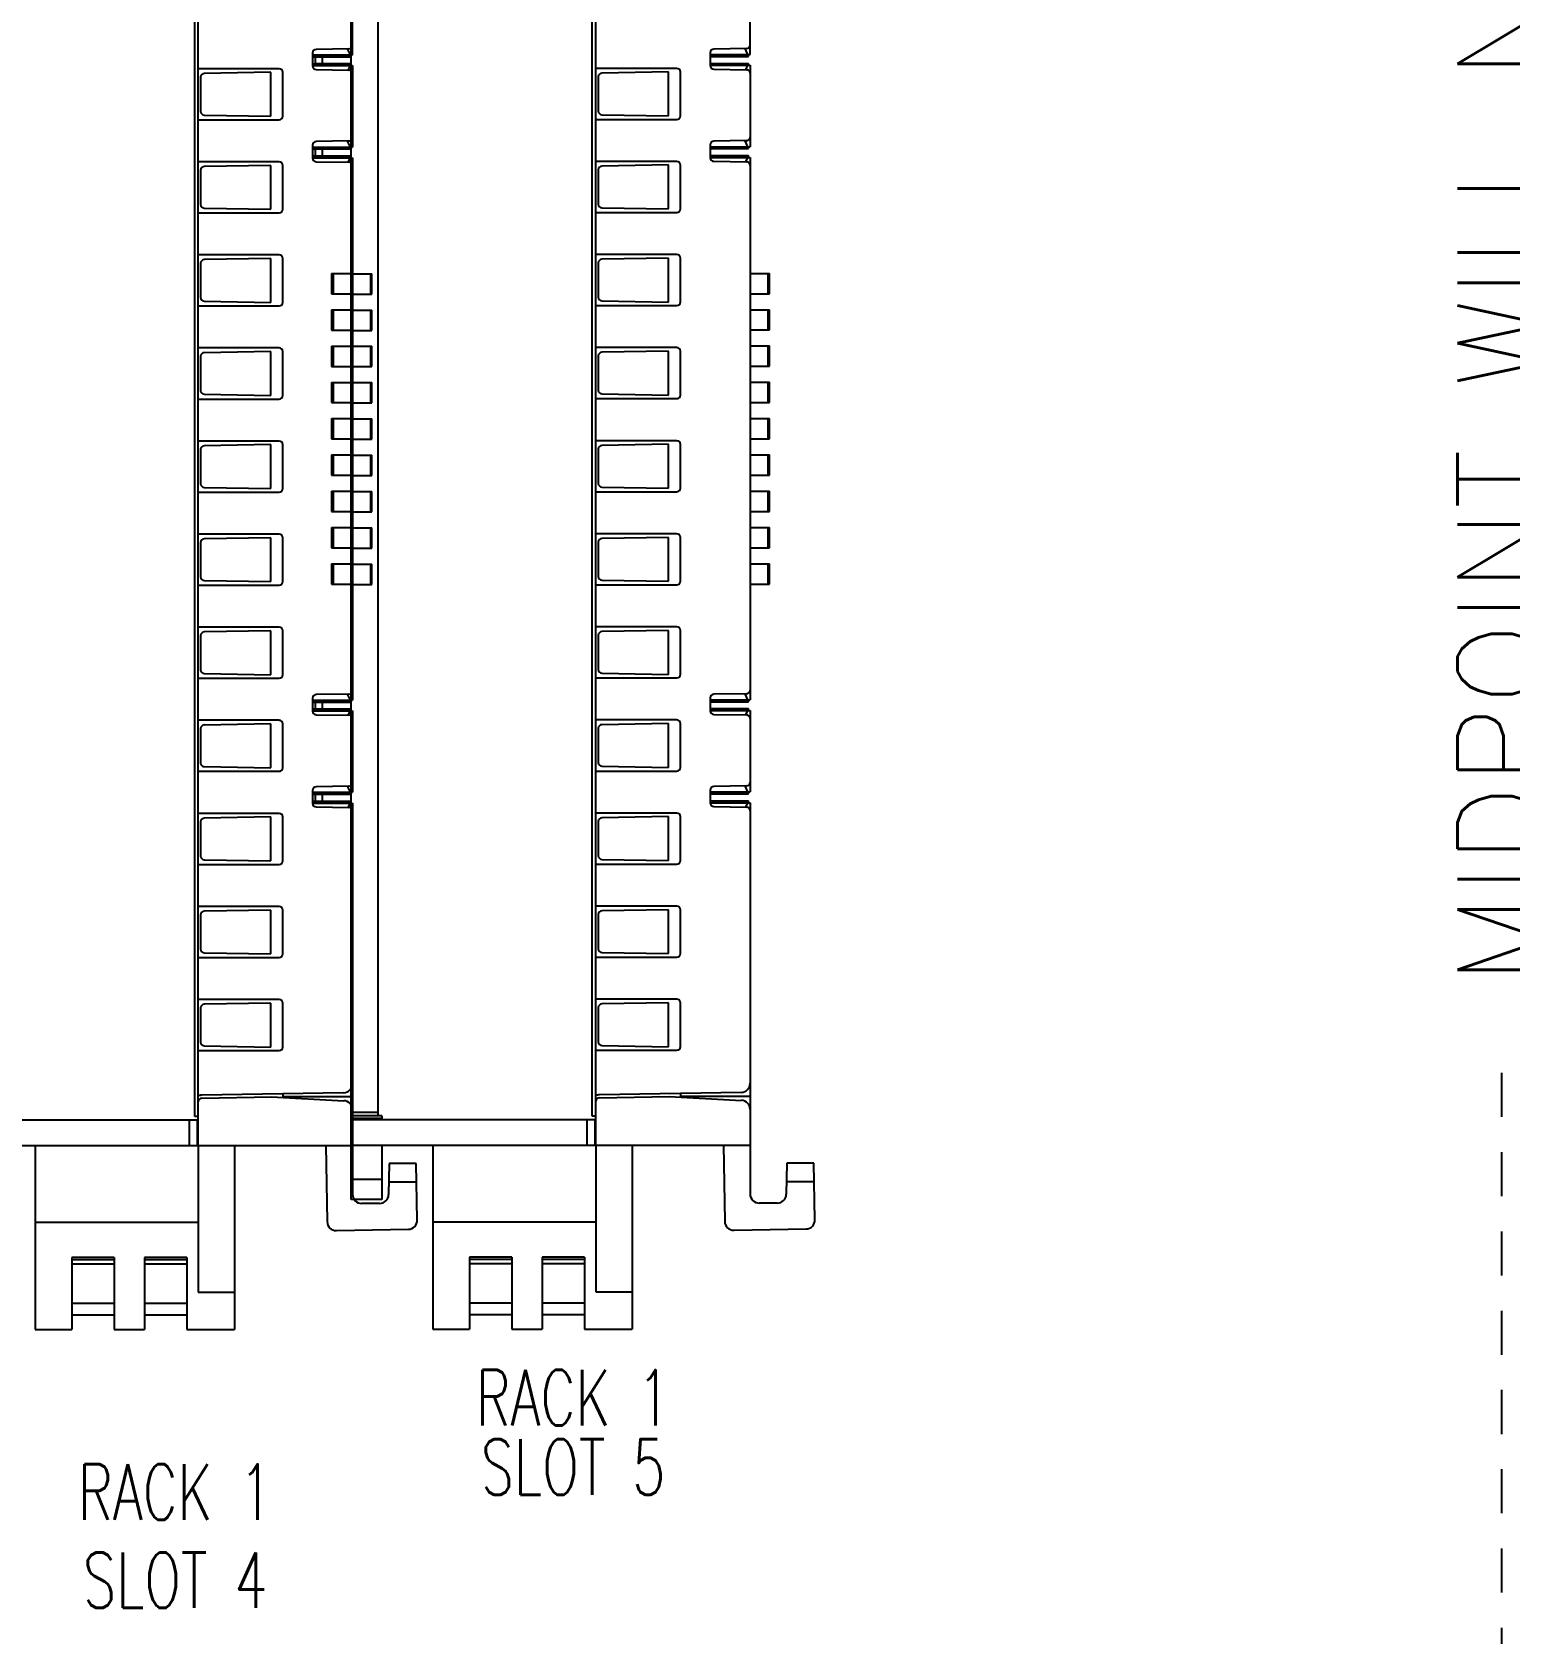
# Model space of a CAD drawing. Header units: inches. Extents: x 0 to 34.3, y 0 to 22.
# Drawn here: x 12.969 to 17.165, y 7.363 to 11.911 of the extents above; entities that cross this region are included whole.
import ezdxf
from ezdxf.enums import TextEntityAlignment as Align

# ---------------------------------------------------------------- set-up
doc = ezdxf.new("R2010")
doc.units = ezdxf.units.IN
doc.header["$MEASUREMENT"] = 0
doc.linetypes.add('HIDDEN2', pattern=[0.1875, 0.125, -0.0625])
doc.layers.add('MidPoint', color=210, linetype='HIDDEN2', plot=False)
doc.layers.add('PDESC', color=142, linetype='Continuous')
doc.layers.add('PSYMS', color=7, linetype='Continuous')
doc.styles.add('Fields', font='simplex.shx', dxfattribs={"height": 0.185})
doc.styles.add('WD', font='romans.shx', dxfattribs={"height": 0.185})

# ---------------------------------------------------------------- blocks, each defined once
blk = doc.blocks.new('RG_Master_Ver_4_2_2')
at = {"layer": 'MidPoint'}
blk.add_line((17.1412, 8.956), (17.1412, 1.581), dxfattribs=at)
at = {"style": 'Fields'}
for tag, p in [('DESCRIPTION_3', (13.1158, 1.307)), ('DRN_3', (15.4724, 1.307)), ('CHK_3', (16.5293, 1.307)), ('APP_3', (17.5522, 1.307)), ('DATE_3', (18.8294, 1.307)), ('DRAWING_DESC', (32.2295, 1.2455)), ('CUSTOMER', (28.9966, 1.2135)), ('DESCRIPTION_2', (13.1158, 0.9513)), ('DRN_2', (15.4724, 0.9513)), ('CHK_2', (16.5293, 0.9513)), ('APP_2', (17.5522, 0.9513)), ('DATE_2', (18.8294, 0.9513)), ('SIZE', (30.7145, 0.8944)), ('DRAWING_#', (32.125, 0.8944)), ('REV', (33.5429, 0.8944)), ('PROJECT_#', (28.9813, 0.5809)), ('DESCRIPTION_1', (13.1158, 0.5956)), ('DRN_1', (15.4724, 0.5956)), ('CHK_1', (16.5293, 0.5956)), ('APP_1', (17.5522, 0.5956)), ('DATE_1', (18.8294, 0.5956)), ('DRN_BY', (30.875, 0.5245)), ('CHK_BY', (31.7615, 0.5245)), ('APP_BY', (32.75, 0.5245)), ('SCALE', (33.6518, 0.5245)), ('PROJECT_NAME', (29.021, 0.1759)), ('SHEETNUM', (32.7527, 0.1759)), ('TTL_SHTS', (33.5471, 0.1759))]:
    blk.add_attdef(tag, text='', height=0.125, dxfattribs=at).set_placement(p, align=Align.CENTER)
at = {"style": 'Fields', "flags": 9}
blk.add_attdef('WD_TB', (9.9529, 0.1939), '', height=0.0638, dxfattribs=at)
at = {"layer": 'MidPoint', "insert": (17.0162, 9.206), "char_height": 0.25, "attachment_point": 1, "rotation": 90, "style": 'Fields'}
blk.add_mtext_dynamic_manual_height_columns('MIDPOINT WILL NOT PRINT', width=5.375, gutter_width=0.575, heights=[0], dxfattribs=at)
blk = doc.blocks.new('HDV1_OB16')
at = {"color": 7, "linetype": 'Continuous', "lineweight": 25}
for p, q in [((0.8997, 2.4571), (0.8997, 5.1388)), ((0.544, 0.0656), (0.544, 4.0722)), ((0.5522, 0.0002), (0.5522, 4.0722)), ((0.8097, 2.4613), (0.8097, 2.4324)), ((0.8097, 2.4571), (0.8997, 2.4571)), ((0.8916, 2.4708), (0.8178, 2.4695)), ((0.8878, 2.4707), (0.8941, 2.4571)), ((0.8957, 2.4528), (0.8957, 2.4571)), ((0.7344, 2.4259), (0.5522, 2.4259)), ((0.8097, 2.4528), (0.8957, 2.4528)), ((0.8097, 2.4372), (0.8957, 2.4372)), ((0.8097, 2.4329), (0.8997, 2.4329)), ((0.8178, 2.4242), (0.8916, 2.4229)), ((0.8941, 2.4329), (0.8895, 2.423)), ((0.8957, 2.4329), (0.8957, 2.4372)), ((0.8997, 2.4329), (0.8997, 2.2494)), ((0.5575, 2.4072), (0.5575, 2.3297)), ((0.716, 2.418), (0.5655, 2.4153)), ((0.716, 2.3189), (0.716, 2.418)), ((0.7426, 2.3192), (0.7426, 2.4177)), ((0.5522, 2.311), (0.7344, 2.311)), ((0.5655, 2.3216), (0.716, 2.3189)), ((0.8097, 2.2536), (0.8097, 2.2247)), ((0.8097, 2.2494), (0.8997, 2.2494)), ((0.8097, 2.2451), (0.8957, 2.2451)), ((0.8916, 2.2631), (0.8178, 2.2618)), ((0.8878, 2.263), (0.8941, 2.2494)), ((0.8957, 2.2451), (0.8957, 2.2494)), ((0.7344, 2.2162), (0.5522, 2.2162)), ((0.716, 2.2082), (0.5655, 2.2056)), ((0.716, 2.1092), (0.716, 2.2082)), ((0.7426, 2.1095), (0.7426, 2.208)), ((0.8097, 2.2296), (0.8957, 2.2296)), ((0.8097, 2.2253), (0.8997, 2.2253)), ((0.8178, 2.2165), (0.8916, 2.2153)), ((0.8941, 2.2253), (0.8895, 2.2153)), ((0.8957, 2.2253), (0.8957, 2.2296)), ((0.8997, 2.2253), (0.8997, 1.0034)), ((0.5575, 2.1974), (0.5575, 2.12)), ((0.5522, 2.1013), (0.7344, 2.1013)), ((0.5655, 2.1118), (0.716, 2.1092)), ((0.7344, 2.0065), (0.5522, 2.0065)), ((0.5575, 1.9877), (0.5575, 1.9103)), ((0.716, 1.9985), (0.5655, 1.9959)), ((0.716, 1.8995), (0.716, 1.9985)), ((0.7426, 1.8997), (0.7426, 1.9983)), ((0.8997, 1.964), (0.9434, 1.964)), ((0.9399, 1.964), (0.9399, 1.9183)), ((0.9434, 1.9183), (0.9434, 1.964)), ((0.8997, 1.9183), (0.9434, 1.9183)), ((0.5522, 1.8916), (0.7344, 1.8916)), ((0.5655, 1.9021), (0.716, 1.8995)), ((0.8997, 1.8823), (0.9434, 1.8823)), ((0.9399, 1.8823), (0.9399, 1.8365)), ((0.9434, 1.8365), (0.9434, 1.8823)), ((0.8997, 1.8365), (0.9434, 1.8365)), ((0.7344, 1.7968), (0.5522, 1.7968)), ((0.5575, 1.778), (0.5575, 1.7006)), ((0.716, 1.7888), (0.5655, 1.7862)), ((0.716, 1.6898), (0.716, 1.7888)), ((0.7426, 1.69), (0.7426, 1.7886)), ((0.8997, 1.8005), (0.9434, 1.8005)), ((0.9399, 1.8005), (0.9399, 1.7547)), ((0.9434, 1.7547), (0.9434, 1.8005)), ((0.8997, 1.7547), (0.9434, 1.7547)), ((0.8997, 1.7188), (0.9434, 1.7188)), ((0.9399, 1.7188), (0.9399, 1.673)), ((0.9434, 1.673), (0.9434, 1.7188)), ((0.5522, 1.6818), (0.7344, 1.6818)), ((0.5655, 1.6924), (0.716, 1.6898)), ((0.8997, 1.673), (0.9434, 1.673)), ((0.8997, 1.637), (0.9434, 1.637)), ((0.9399, 1.637), (0.9399, 1.5912)), ((0.9434, 1.5912), (0.9434, 1.637)), ((0.8997, 1.5912), (0.9434, 1.5912)), ((0.7344, 1.587), (0.5522, 1.587)), ((0.5575, 1.5683), (0.5575, 1.4909)), ((0.716, 1.5791), (0.5655, 1.5765)), ((0.716, 1.4801), (0.716, 1.5791)), ((0.7426, 1.4803), (0.7426, 1.5789)), ((0.8997, 1.5552), (0.9434, 1.5552)), ((0.9399, 1.5552), (0.9399, 1.5095)), ((0.9434, 1.5095), (0.9434, 1.5552)), ((0.5655, 1.4827), (0.716, 1.4801)), ((0.8997, 1.5095), (0.9434, 1.5095)), ((0.5522, 1.4721), (0.7344, 1.4721)), ((0.8997, 1.4735), (0.9434, 1.4735)), ((0.9399, 1.4735), (0.9399, 1.4277)), ((0.9434, 1.4277), (0.9434, 1.4735)), ((0.8997, 1.4277), (0.9434, 1.4277)), ((0.7344, 1.3773), (0.5522, 1.3773)), ((0.8997, 1.3917), (0.9434, 1.3917)), ((0.9399, 1.3917), (0.9399, 1.3459)), ((0.9434, 1.3459), (0.9434, 1.3917)), ((0.5575, 1.3586), (0.5575, 1.2812)), ((0.716, 1.3694), (0.5655, 1.3668)), ((0.716, 1.2704), (0.716, 1.3694)), ((0.7426, 1.2706), (0.7426, 1.3692)), ((0.8997, 1.3459), (0.9434, 1.3459)), ((0.8997, 1.31), (0.9434, 1.31)), ((0.9399, 1.31), (0.9399, 1.2642)), ((0.9434, 1.2642), (0.9434, 1.31)), ((0.5655, 1.273), (0.716, 1.2704)), ((0.8997, 1.2642), (0.9434, 1.2642)), ((0.5522, 1.2624), (0.7344, 1.2624)), ((0.7344, 1.1676), (0.5522, 1.1676)), ((0.716, 1.1597), (0.5655, 1.157)), ((0.716, 1.0606), (0.716, 1.1597)), ((0.7426, 1.0609), (0.7426, 1.1594)), ((0.5575, 1.1489), (0.5575, 1.0714)), ((0.5522, 1.0527), (0.7344, 1.0527)), ((0.5655, 1.0633), (0.716, 1.0606)), ((0.8916, 1.0171), (0.8178, 1.0158)), ((0.8878, 1.017), (0.8941, 1.0034)), ((0.8097, 1.0076), (0.8097, 0.9787)), ((0.8097, 1.0034), (0.8997, 1.0034)), ((0.8097, 0.9991), (0.8957, 0.9991)), ((0.8097, 0.9835), (0.8957, 0.9835)), ((0.8097, 0.9792), (0.8997, 0.9792)), ((0.8941, 0.9792), (0.8895, 0.9693)), ((0.8957, 0.9991), (0.8957, 1.0034)), ((0.8957, 0.9792), (0.8957, 0.9835)), ((0.8997, 0.9792), (0.8997, 0.7957)), ((0.7344, 0.9579), (0.5522, 0.9579)), ((0.5575, 0.9392), (0.5575, 0.8617)), ((0.716, 0.95), (0.5655, 0.9473)), ((0.716, 0.8509), (0.716, 0.95)), ((0.7426, 0.8512), (0.7426, 0.9497)), ((0.8178, 0.9705), (0.8916, 0.9692)), ((0.5522, 0.843), (0.7344, 0.843)), ((0.5655, 0.8536), (0.716, 0.8509)), ((0.8097, 0.7999), (0.8097, 0.771)), ((0.8097, 0.7957), (0.8997, 0.7957)), ((0.8916, 0.8094), (0.8178, 0.8081)), ((0.8878, 0.8093), (0.8941, 0.7957)), ((0.8957, 0.7914), (0.8957, 0.7957)), ((0.8097, 0.7914), (0.8957, 0.7914)), ((0.8097, 0.7759), (0.8957, 0.7759)), ((0.8097, 0.7716), (0.8997, 0.7716)), ((0.8178, 0.7628), (0.8916, 0.7616)), ((0.8941, 0.7716), (0.8895, 0.7616)), ((0.8957, 0.7716), (0.8957, 0.7759)), ((0.8997, 0.7716), (0.8997, -0.1102)), ((0.7344, 0.7482), (0.5522, 0.7482)), ((0.5575, 0.7294), (0.5575, 0.652)), ((0.716, 0.7402), (0.5655, 0.7376)), ((0.716, 0.6412), (0.716, 0.7402)), ((0.7426, 0.6414), (0.7426, 0.74)), ((0.5522, 0.6333), (0.7344, 0.6333)), ((0.5655, 0.6438), (0.716, 0.6412)), ((0.7344, 0.5385), (0.5522, 0.5385)), ((0.5575, 0.5197), (0.5575, 0.4423)), ((0.716, 0.5305), (0.5655, 0.5279)), ((0.716, 0.4315), (0.716, 0.5305)), ((0.7426, 0.4317), (0.7426, 0.5303)), ((0.5655, 0.4341), (0.716, 0.4315)), ((0.5522, 0.4236), (0.7344, 0.4236)), ((0.7344, 0.3288), (0.5522, 0.3288)), ((0.5575, 0.31), (0.5575, 0.2326)), ((0.716, 0.3208), (0.5655, 0.3182)), ((0.716, 0.2218), (0.716, 0.3208)), ((0.7426, 0.222), (0.7426, 0.3206)), ((0.5655, 0.2244), (0.716, 0.2218)), ((0.5522, 0.2138), (0.7344, 0.2138)), ((0.8796, 0.1189), (0.56, 0.1133)), ((0.5602, 0.1068), (0.7174, 0.1095)), ((0.7174, 0.1095), (0.8803, 0.101)), ((0.7426, 0.1165), (0.7426, 0.1093)), ((0.8997, 0.1093), (0.7426, 0.1093)), ((0.0003, 0.0578), (0.5505, 0.0578)), ((0.5318, 0.0578), (0.5318, 0.0002)), ((0.5522, 0.0656), (0.544, 0.0656)), ((0.5505, 0.0002), (0.5505, 0.0578)), ((0.0003, 0.0002), (0.8997, 0.0002)), ((0.1843, 0.0002), (0.1843, -0.4148)), ((0.5518, 0.0002), (0.5518, -0.3305)), ((0.6335, 0.0002), (0.6335, -0.4148)), ((0.8396, 0.0002), (0.8426, -0.1715)), ((0.9824, -0.0407), (0.9811, -0.1106)), ((1.0435, -0.0407), (0.9824, -0.0407)), ((1.0457, -0.168), (1.0435, -0.0407)), ((1.0442, -0.0824), (0.9816, -0.0824)), ((0.9607, -0.1307), (0.9201, -0.1307)), ((0.1843, -0.1728), (0.5518, -0.1728)), ((0.8634, -0.1916), (1.0256, -0.1888)), ((0.2675, -0.2523), (0.2675, -0.4148)), ((0.3627, -0.2523), (0.2675, -0.2523)), ((0.3627, -0.2523), (0.3627, -0.4148)), ((0.431, -0.2523), (0.431, -0.4148)), ((0.5262, -0.2523), (0.431, -0.2523)), ((0.5262, -0.2523), (0.5262, -0.4148)), ((0.3627, -0.2573), (0.2675, -0.2573)), ((0.3627, -0.2671), (0.2675, -0.2671)), ((0.5262, -0.2573), (0.431, -0.2573)), ((0.5262, -0.2671), (0.431, -0.2671)), ((0.2675, -0.3555), (0.3627, -0.3555)), ((0.431, -0.3555), (0.5262, -0.3555)), ((0.5518, -0.3305), (0.6335, -0.3305)), ((0.3627, -0.3823), (0.2675, -0.3823)), ((0.5262, -0.3823), (0.431, -0.3823)), ((0.1843, -0.4148), (0.2675, -0.4148)), ((0.3627, -0.4148), (0.431, -0.4148)), ((0.5262, -0.4148), (0.6335, -0.4148))]:
    blk.add_line(p, q, dxfattribs=at)
for centre, radius, start, end in [((0.8179, 2.4613), 0.00818, 91, 180), ((0.8915, 2.4789), 0.00818, 271, 0), ((0.7344, 2.4177), 0.00818, 0, 90), ((0.8179, 2.4324), 0.00818, 180, 269), ((0.8915, 2.4148), 0.00818, 0, 89), ((0.5656, 2.4072), 0.00818, 91, 180), ((0.5656, 2.3297), 0.00818, 180, 269), ((0.7344, 2.3192), 0.00818, 270, 360), ((0.8179, 2.2536), 0.00818, 91, 180), ((0.8915, 2.2713), 0.00818, 271, 360), ((0.5656, 2.1974), 0.00818, 91, 180), ((0.7344, 2.208), 0.00818, 0, 90), ((0.8179, 2.2247), 0.00818, 180, 269), ((0.8915, 2.2071), 0.00818, 0, 89), ((0.5656, 2.12), 0.00818, 180, 269), ((0.7344, 2.1095), 0.00818, 270, 360), ((0.5656, 1.9877), 0.00818, 91, 180), ((0.7344, 1.9983), 0.00818, 360, 90), ((0.5656, 1.9103), 0.00818, 180, 269), ((0.7344, 1.8997), 0.00818, 270, 360), ((0.5656, 1.778), 0.00818, 91, 180), ((0.7344, 1.7886), 0.00818, 360, 90), ((0.5656, 1.7006), 0.00818, 180, 269), ((0.7344, 1.69), 0.00818, 270, 0), ((0.5656, 1.5683), 0.00818, 91, 180), ((0.7344, 1.5789), 0.00818, 0, 90), ((0.5656, 1.4909), 0.00818, 180, 269), ((0.7344, 1.4803), 0.00818, 270, 0), ((0.7344, 1.3692), 0.00818, 0, 90), ((0.5656, 1.3586), 0.00818, 91, 180), ((0.5656, 1.2812), 0.00818, 180, 269), ((0.7344, 1.2706), 0.00818, 270, 360), ((0.5656, 1.1489), 0.00818, 91, 180), ((0.7344, 1.1594), 0.00818, 0, 90), ((0.5656, 1.0714), 0.00818, 180, 269), ((0.7344, 1.0609), 0.00818, 270, 0), ((0.8179, 1.0076), 0.00818, 91, 180), ((0.8915, 1.0252), 0.00818, 271, 360), ((0.8179, 0.9787), 0.00818, 180, 269), ((0.5656, 0.9392), 0.00818, 91, 180), ((0.7344, 0.9497), 0.00818, 0, 90), ((0.8915, 0.961), 0.00818, 0, 89), ((0.5656, 0.8617), 0.00818, 180, 269), ((0.7344, 0.8512), 0.00818, 270, 0), ((0.8179, 0.7999), 0.00818, 91, 180), ((0.8915, 0.8176), 0.00818, 271, 0), ((0.8179, 0.771), 0.00818, 180, 269), ((0.8915, 0.7534), 0.00818, 0, 89), ((0.5656, 0.7294), 0.00818, 91, 180), ((0.7344, 0.74), 0.00818, 0, 90), ((0.5656, 0.652), 0.00818, 180, 269), ((0.7344, 0.6414), 0.00818, 270, 0), ((0.5656, 0.5197), 0.00818, 91, 180), ((0.7344, 0.5303), 0.00818, 0, 90), ((0.5656, 0.4423), 0.00818, 180, 269), ((0.7344, 0.4317), 0.00818, 270, 0), ((0.7344, 0.3206), 0.00818, 0, 90), ((0.5656, 0.31), 0.00818, 91, 180), ((0.5656, 0.2326), 0.00818, 180, 269), ((0.7344, 0.222), 0.00818, 270, 0), ((0.5604, 0.0929), 0.0204, 91, 113.5782), ((0.8792, 0.1394), 0.0204, 271, 0), ((0.5604, 0.0986), 0.00818, 91, 180), ((0.8792, 0.0806), 0.0204, 0, 87), ((0.9201, -0.1102), 0.0204, 180, 270), ((0.9607, -0.1102), 0.0204, 270, 359), ((0.863, -0.1712), 0.0204, 181, 271), ((1.0253, -0.1684), 0.0204, 271, 1)]:
    blk.add_arc(centre, radius, start, end, dxfattribs=at)
at = {"style": 'WD', "width": 0.7}
for tag, p in [('LOC', (0.4229, 5.875)), ('INST', (0.5, 4.625)), ('XREF', (0.5, 4.3037)), ('DESC1', (0.5, -0.6342)), ('DESC2', (0.5, -0.7904)), ('DESC3', (0.5, -0.9383))]:
    blk.add_attdef(tag, text='', height=0.125, dxfattribs=at).set_placement(p, align=Align.CENTER)
at = {"style": 'WD'}
blk.add_attdef('TAG1', text='', height=0.125, dxfattribs=at).set_placement((0.4229, 5.6875), align=Align.CENTER)
at = {"style": 'WD', "flags": 9}
blk.add_attdef('FAMILY', (0.4761, 4.5725), '', height=0.01, dxfattribs=at)
for tag, p in [('MFG', (0.4992, 4.5089)), ('CAT', (0.5011, 4.5283)), ('ASSYCODE', (0.5013, 4.4915))]:
    blk.add_attdef(tag, text='', height=0.01, dxfattribs=at).set_placement(p, align=Align.CENTER)
blk = doc.blocks.new('AB_5069_IB_16')
at = {"color": 7, "linetype": 'Continuous', "lineweight": 25}
for p, q in [((-0.0004, 0.368), (-0.0004, 7.013)), ((1.1328, 3.6183), (1.1328, 6.9973)), ((0.0769, 0.606), (0.0769, 5.6534)), ((0.6847, 0.605), (0.6847, 5.6534)), ((0.695, 0.5226), (0.695, 5.6534)), ((-0.1024, 3.6131), (-0.0004, 3.6131)), ((-0.1024, 3.6131), (-0.1024, 3.5925)), ((-0.1024, 3.5925), (-0.0004, 3.5925)), ((-0.0828, 3.6131), (-0.0828, 3.5925)), ((1.0195, 3.6236), (1.0195, 3.5872)), ((1.0195, 3.6183), (1.1328, 3.6183)), ((1.0195, 3.6129), (1.1278, 3.6129)), ((1.0195, 3.5933), (1.1278, 3.5933)), ((1.1227, 3.6355), (1.0296, 3.6339)), ((1.1178, 3.6354), (1.1258, 3.6183)), ((1.1278, 3.6129), (1.1278, 3.6183)), ((1.1278, 3.5879), (1.1278, 3.5933)), ((0.9246, 3.579), (0.695, 3.579)), ((0.7017, 3.5554), (0.7017, 3.4578)), ((0.9014, 3.569), (0.7118, 3.5657)), ((0.9014, 3.4442), (0.9014, 3.569)), ((0.9349, 3.4445), (0.9349, 3.5687)), ((1.0195, 3.5879), (1.1328, 3.5879)), ((1.0296, 3.5769), (1.1227, 3.5753)), ((1.1258, 3.5879), (1.12, 3.5753)), ((1.1328, 3.5879), (1.1328, 3.3566)), ((0.695, 3.4342), (0.9246, 3.4342)), ((0.7118, 3.4475), (0.9014, 3.4442)), ((1.1227, 3.3739), (1.0296, 3.3722)), ((1.1178, 3.3738), (1.1258, 3.3566)), ((-0.1024, 3.3514), (-0.1024, 3.3308)), ((-0.1024, 3.3514), (-0.0004, 3.3514)), ((-0.1024, 3.3308), (-0.0004, 3.3308)), ((-0.0828, 3.3514), (-0.0828, 3.3308)), ((1.0195, 3.3619), (1.0195, 3.3255)), ((1.0195, 3.3566), (1.1328, 3.3566)), ((1.0195, 3.3512), (1.1278, 3.3512)), ((1.0195, 3.3316), (1.1278, 3.3316)), ((1.0195, 3.3262), (1.1328, 3.3262)), ((1.1258, 3.3262), (1.12, 3.3136)), ((1.1278, 3.3512), (1.1278, 3.3566)), ((1.1278, 3.3262), (1.1278, 3.3316)), ((1.1328, 3.3262), (1.1328, 1.7866)), ((0.9246, 3.3148), (0.695, 3.3148)), ((0.7017, 3.2912), (0.7017, 3.1936)), ((0.9014, 3.3048), (0.7118, 3.3015)), ((0.9014, 3.18), (0.9014, 3.3048)), ((0.9349, 3.1803), (0.9349, 3.3045)), ((1.0296, 3.3152), (1.1227, 3.3136)), ((0.7118, 3.1833), (0.9014, 3.18)), ((0.695, 3.17), (0.9246, 3.17)), ((0.9246, 3.0505), (0.695, 3.0505)), ((0.7017, 3.0269), (0.7017, 2.9294)), ((0.9014, 3.0405), (0.7118, 3.0372)), ((0.9014, 2.9158), (0.9014, 3.0405)), ((0.9349, 2.916), (0.9349, 3.0402)), ((-0.0555, 2.9968), (-0.0004, 2.9968)), ((-0.0555, 2.9968), (-0.0555, 2.9391)), ((-0.051, 2.9968), (-0.051, 2.9391)), ((1.1328, 2.9971), (1.1879, 2.9971)), ((1.1835, 2.9971), (1.1835, 2.9394)), ((1.1879, 2.9394), (1.1879, 2.9971)), ((-0.0555, 2.9391), (-0.0004, 2.9391)), ((0.7118, 2.9191), (0.9014, 2.9158)), ((1.1328, 2.9394), (1.1879, 2.9394)), ((-0.0555, 2.8938), (-0.0004, 2.8938)), ((-0.0555, 2.8938), (-0.0555, 2.8361)), ((-0.051, 2.8938), (-0.051, 2.8361)), ((0.695, 2.9057), (0.9246, 2.9057)), ((1.1328, 2.894), (1.1879, 2.894)), ((1.1835, 2.894), (1.1835, 2.8364)), ((1.1879, 2.8364), (1.1879, 2.894)), ((-0.0555, 2.8361), (-0.0004, 2.8361)), ((1.1328, 2.8364), (1.1879, 2.8364)), ((-0.0555, 2.7908), (-0.0004, 2.7908)), ((-0.0555, 2.7908), (-0.0555, 2.7331)), ((-0.051, 2.7908), (-0.051, 2.7331)), ((0.9246, 2.7863), (0.695, 2.7863)), ((0.9014, 2.7763), (0.7118, 2.773)), ((0.9014, 2.6515), (0.9014, 2.7763)), ((0.9349, 2.6518), (0.9349, 2.776)), ((1.1328, 2.791), (1.1879, 2.791)), ((1.1835, 2.791), (1.1835, 2.7333)), ((1.1879, 2.7333), (1.1879, 2.791)), ((-0.0555, 2.7331), (-0.0004, 2.7331)), ((0.7017, 2.7627), (0.7017, 2.6651)), ((1.1328, 2.7333), (1.1879, 2.7333)), ((-0.0555, 2.6878), (-0.0004, 2.6878)), ((-0.0555, 2.6878), (-0.0555, 2.6301)), ((-0.051, 2.6878), (-0.051, 2.6301)), ((1.1328, 2.688), (1.1879, 2.688)), ((1.1835, 2.688), (1.1835, 2.6303)), ((1.1879, 2.6303), (1.1879, 2.688)), ((0.695, 2.6415), (0.9246, 2.6415)), ((0.7118, 2.6548), (0.9014, 2.6515)), ((-0.0555, 2.6301), (-0.0004, 2.6301)), ((1.1328, 2.6303), (1.1879, 2.6303)), ((-0.0555, 2.5847), (-0.0004, 2.5847)), ((-0.0555, 2.5847), (-0.0555, 2.527)), ((-0.051, 2.5847), (-0.051, 2.527)), ((1.1328, 2.585), (1.1879, 2.585)), ((1.1835, 2.585), (1.1835, 2.5273)), ((1.1879, 2.5273), (1.1879, 2.585)), ((-0.0555, 2.527), (-0.0004, 2.527)), ((0.9246, 2.5221), (0.695, 2.5221)), ((0.9014, 2.512), (0.7118, 2.5087)), ((0.9014, 2.3873), (0.9014, 2.512)), ((0.9349, 2.3876), (0.9349, 2.5117)), ((1.1328, 2.5273), (1.1879, 2.5273)), ((-0.0555, 2.4817), (-0.0004, 2.4817)), ((-0.0555, 2.4817), (-0.0555, 2.424)), ((-0.051, 2.4817), (-0.051, 2.424)), ((0.7017, 2.4984), (0.7017, 2.4009)), ((1.1328, 2.482), (1.1879, 2.482)), ((1.1835, 2.482), (1.1835, 2.4243)), ((1.1879, 2.4243), (1.1879, 2.482)), ((-0.0555, 2.424), (-0.0004, 2.424)), ((1.1328, 2.4243), (1.1879, 2.4243)), ((-0.0555, 2.3787), (-0.0004, 2.3787)), ((-0.0555, 2.3787), (-0.0555, 2.321)), ((-0.051, 2.3787), (-0.051, 2.321)), ((0.695, 2.3773), (0.9246, 2.3773)), ((0.7118, 2.3906), (0.9014, 2.3873)), ((1.1328, 2.379), (1.1879, 2.379)), ((1.1835, 2.379), (1.1835, 2.3213)), ((1.1879, 2.3213), (1.1879, 2.379)), ((-0.0555, 2.321), (-0.0004, 2.321)), ((1.1328, 2.3213), (1.1879, 2.3213)), ((-0.0555, 2.2757), (-0.0004, 2.2757)), ((-0.0555, 2.2757), (-0.0555, 2.218)), ((-0.051, 2.2757), (-0.051, 2.218)), ((1.1328, 2.2759), (1.1879, 2.2759)), ((1.1835, 2.2759), (1.1835, 2.2183)), ((1.1879, 2.2183), (1.1879, 2.2759)), ((0.9246, 2.2578), (0.695, 2.2578)), ((0.7017, 2.2342), (0.7017, 2.1366)), ((0.9014, 2.2478), (0.7118, 2.2445)), ((0.9014, 2.123), (0.9014, 2.2478)), ((0.9349, 2.1233), (0.9349, 2.2475)), ((-0.0555, 2.218), (-0.0004, 2.218)), ((1.1328, 2.2183), (1.1879, 2.2183)), ((-0.0555, 2.1729), (-0.0004, 2.1729)), ((-0.0555, 2.1729), (-0.0555, 2.1152)), ((-0.051, 2.1729), (-0.051, 2.1152)), ((1.1328, 2.1729), (1.1879, 2.1729)), ((1.1835, 2.1729), (1.1835, 2.1152)), ((1.1879, 2.1152), (1.1879, 2.1729)), ((-0.0555, 2.1152), (-0.0004, 2.1152)), ((0.695, 2.113), (0.9246, 2.113)), ((0.7118, 2.1263), (0.9014, 2.123)), ((1.1328, 2.1152), (1.1879, 2.1152)), ((0.9246, 1.9936), (0.695, 1.9936)), ((0.7017, 1.9699), (0.7017, 1.8724)), ((0.9014, 1.9836), (0.7118, 1.9803)), ((0.9014, 1.8588), (0.9014, 1.9836)), ((0.9349, 1.8591), (0.9349, 1.9833)), ((0.695, 1.8488), (0.9246, 1.8488)), ((0.7118, 1.8621), (0.9014, 1.8588)), ((-0.1024, 1.7815), (-0.0004, 1.7815)), ((-0.1024, 1.7815), (-0.1024, 1.7609)), ((-0.0828, 1.7815), (-0.0828, 1.7609)), ((1.0195, 1.7919), (1.0195, 1.7555)), ((1.0195, 1.7866), (1.1328, 1.7866)), ((1.0195, 1.7812), (1.1278, 1.7812)), ((1.1227, 1.8039), (1.0296, 1.8022)), ((1.1178, 1.8038), (1.1258, 1.7866)), ((1.1278, 1.7812), (1.1278, 1.7866)), ((-0.1024, 1.7609), (-0.0004, 1.7609)), ((0.9246, 1.7293), (0.695, 1.7293)), ((1.0195, 1.7616), (1.1278, 1.7616)), ((1.0195, 1.7562), (1.1328, 1.7562)), ((1.0296, 1.7452), (1.1227, 1.7436)), ((1.1258, 1.7562), (1.12, 1.7436)), ((1.1278, 1.7562), (1.1278, 1.7616)), ((1.1328, 1.7562), (1.1328, 1.5249)), ((0.7017, 1.7057), (0.7017, 1.6082)), ((0.9014, 1.7193), (0.7118, 1.716)), ((0.9014, 1.5945), (0.9014, 1.7193)), ((0.9349, 1.5948), (0.9349, 1.719)), ((0.7118, 1.5979), (0.9014, 1.5945)), ((0.695, 1.5845), (0.9246, 1.5845)), ((-0.1024, 1.5198), (-0.0004, 1.5198)), ((-0.1024, 1.5198), (-0.1024, 1.4992)), ((-0.0828, 1.5198), (-0.0828, 1.4992)), ((1.0195, 1.5303), (1.0195, 1.4939)), ((1.0195, 1.5249), (1.1328, 1.5249)), ((1.0195, 1.5195), (1.1278, 1.5195)), ((1.1227, 1.5422), (1.0296, 1.5406)), ((1.1178, 1.5421), (1.1258, 1.5249)), ((1.1278, 1.5195), (1.1278, 1.5249)), ((-0.1024, 1.4992), (-0.0004, 1.4992)), ((0.9246, 1.4651), (0.695, 1.4651)), ((1.0195, 1.5), (1.1278, 1.5)), ((1.0195, 1.4945), (1.1328, 1.4945)), ((1.0296, 1.4836), (1.1227, 1.4819)), ((1.1258, 1.4945), (1.12, 1.482)), ((1.1278, 1.4945), (1.1278, 1.5)), ((1.1328, 1.4945), (1.1328, 0.3835)), ((0.7017, 1.4415), (0.7017, 1.3439)), ((0.9014, 1.4551), (0.7118, 1.4518)), ((0.9014, 1.3303), (0.9014, 1.4551)), ((0.9349, 1.3306), (0.9349, 1.4548)), ((0.695, 1.3203), (0.9246, 1.3203)), ((0.7118, 1.3336), (0.9014, 1.3303)), ((0.9246, 1.2008), (0.695, 1.2008)), ((0.9014, 1.1908), (0.7118, 1.1875)), ((0.9014, 1.0661), (0.9014, 1.1908)), ((0.9349, 1.0664), (0.9349, 1.1905)), ((0.7017, 1.1772), (0.7017, 1.0797)), ((0.695, 1.0561), (0.9246, 1.0561)), ((0.7118, 1.0694), (0.9014, 1.0661)), ((0.9246, 0.9366), (0.695, 0.9366)), ((0.7017, 0.913), (0.7017, 0.8154)), ((0.9014, 0.9266), (0.7118, 0.9233)), ((0.9014, 0.8018), (0.9014, 0.9266)), ((0.9349, 0.8021), (0.9349, 0.9263)), ((0.695, 0.7918), (0.9246, 0.7918)), ((0.7118, 0.8051), (0.9014, 0.8018)), ((1.1075, 0.6722), (0.7049, 0.6652)), ((0.7051, 0.6569), (0.9031, 0.6604)), ((0.9031, 0.6604), (1.1084, 0.6496)), ((0.9349, 0.6692), (0.9349, 0.6601)), ((1.1328, 0.6601), (0.9349, 0.6601)), ((0.0769, 0.6149), (-0.0004, 0.6149)), ((0.0872, 0.606), (-0.0004, 0.606)), ((0.0872, 0.5985), (-0.0004, 0.5985)), ((-0.0004, 0.5952), (0.6929, 0.5952)), ((0.0872, 0.606), (0.0872, 0.5952)), ((0.6693, 0.5952), (0.6693, 0.5226)), ((0.695, 0.605), (0.6847, 0.605)), ((0.6929, 0.5226), (0.6929, 0.5952)), ((-0.0004, 0.5226), (1.1328, 0.5226)), ((0.0872, 0.5226), (0.0872, 0.368)), ((0.2314, 0.5226), (0.2314, -0.0002)), ((0.6945, 0.5226), (0.6945, 0.106)), ((0.7975, 0.5226), (0.7975, -0.0002)), ((1.0571, 0.5226), (1.0609, 0.3062)), ((1.237, 0.4711), (1.2355, 0.3831)), ((1.314, 0.4711), (1.237, 0.4711)), ((1.3168, 0.3107), (1.314, 0.4711)), ((0.0872, 0.4252), (-0.0004, 0.4252)), ((1.3149, 0.4185), (1.2361, 0.4185)), ((0.0872, 0.368), (-0.0004, 0.368)), ((1.2097, 0.3577), (1.1586, 0.3577)), ((0.2314, 0.3047), (0.6945, 0.3047)), ((1.0871, 0.2809), (1.2915, 0.2845)), ((0.3362, 0.2045), (0.3362, -0.0002)), ((0.4563, 0.2045), (0.3362, 0.2045)), ((0.4563, 0.1982), (0.3362, 0.1982)), ((0.4563, 0.1859), (0.3362, 0.1859)), ((0.4563, 0.2045), (0.4563, -0.0002)), ((0.5423, 0.2045), (0.5423, -0.0002)), ((0.6623, 0.2045), (0.5423, 0.2045)), ((0.6623, 0.1982), (0.5423, 0.1982)), ((0.6623, 0.1859), (0.5423, 0.1859)), ((0.6623, 0.2045), (0.6623, -0.0002)), ((0.6945, 0.106), (0.7975, 0.106)), ((0.3362, 0.0744), (0.4563, 0.0744)), ((0.5423, 0.0744), (0.6623, 0.0744)), ((0.4563, 0.0407), (0.3362, 0.0407)), ((0.6623, 0.0407), (0.5423, 0.0407)), ((0.2314, -0.0002), (0.3362, -0.0002)), ((0.4563, -0.0002), (0.5423, -0.0002)), ((0.6623, -0.0002), (0.7975, -0.0002))]:
    blk.add_line(p, q, dxfattribs=at)
for centre, radius, start, end in [((1.1225, 3.6458), 0.0103, 271, 0), ((1.0298, 3.6236), 0.0103, 91, 180), ((0.712, 3.5554), 0.0103, 91, 180), ((0.9246, 3.5687), 0.0103, 0, 90), ((1.0298, 3.5872), 0.0103, 180, 269), ((1.1225, 3.565), 0.0103, 0, 89), ((0.712, 3.4578), 0.0103, 180, 269), ((0.9246, 3.4445), 0.0103, 270, 360), ((1.0298, 3.3619), 0.0103, 91, 180), ((1.1225, 3.3842), 0.0103, 271, 360), ((1.0298, 3.3255), 0.0103, 180, 269), ((0.712, 3.2912), 0.0103, 91, 180), ((0.9246, 3.3045), 0.0103, 0, 90), ((1.1225, 3.3033), 0.0103, 0, 89), ((0.712, 3.1936), 0.0103, 180, 269), ((0.9246, 3.1803), 0.0103, 270, 360), ((0.9246, 3.0402), 0.0103, 360, 90), ((0.712, 3.0269), 0.0103, 91, 180), ((0.712, 2.9294), 0.0103, 180, 269), ((0.9246, 2.916), 0.0103, 270, 360), ((0.9246, 2.776), 0.0103, 360, 90), ((0.712, 2.7627), 0.0103, 91, 180), ((0.712, 2.6651), 0.0103, 180, 269), ((0.9246, 2.6518), 0.0103, 270, 0), ((0.712, 2.4984), 0.0103, 91, 180), ((0.9246, 2.5117), 0.0103, 0, 90), ((0.712, 2.4009), 0.0103, 180, 269), ((0.9246, 2.3876), 0.0103, 270, 0), ((0.712, 2.2342), 0.0103, 91, 180), ((0.9246, 2.2475), 0.0103, 0, 90), ((0.712, 2.1366), 0.0103, 180, 269), ((0.9246, 2.1233), 0.0103, 270, 360), ((0.712, 1.9699), 0.0103, 91, 180), ((0.9246, 1.9833), 0.0103, 0, 90), ((0.712, 1.8724), 0.0103, 180, 269), ((0.9246, 1.8591), 0.0103, 270, 0), ((1.0298, 1.7919), 0.0103, 91, 180), ((1.1225, 1.8142), 0.0103, 271, 360), ((0.9246, 1.719), 0.0103, 0, 90), ((1.0298, 1.7555), 0.0103, 180, 269), ((1.1225, 1.7333), 0.0103, 0, 89), ((0.712, 1.7057), 0.0103, 91, 180), ((0.712, 1.6082), 0.0103, 180, 269), ((0.9246, 1.5948), 0.0103, 270, 0), ((1.1225, 1.5525), 0.0103, 271, 0), ((1.0298, 1.5303), 0.0103, 91, 180), ((0.9246, 1.4548), 0.0103, 0, 90), ((1.0298, 1.4939), 0.0103, 180, 269), ((1.1225, 1.4716), 0.0103, 0, 89), ((0.712, 1.4415), 0.0103, 91, 180), ((0.712, 1.3439), 0.0103, 180, 269), ((0.9246, 1.3306), 0.0103, 270, 0), ((0.712, 1.1772), 0.0103, 91, 180), ((0.9246, 1.1905), 0.0103, 0, 90), ((0.712, 1.0797), 0.0103, 180, 269), ((0.9246, 1.0664), 0.0103, 270, 0), ((0.712, 0.913), 0.0103, 91, 180), ((0.9246, 0.9263), 0.0103, 0, 90), ((0.712, 0.8154), 0.0103, 180, 269), ((0.9246, 0.8021), 0.0103, 270, 0), ((1.1071, 0.698), 0.0258, 271, 0), ((0.7053, 0.6394), 0.0258, 91, 113.5782), ((0.7053, 0.6466), 0.0103, 91, 180), ((1.1071, 0.6239), 0.0258, 0, 87), ((1.1586, 0.3835), 0.0258, 180, 270), ((1.2097, 0.3835), 0.0258, 270, 359), ((1.0866, 0.3067), 0.0258, 181, 271), ((1.2911, 0.3102), 0.0258, 271, 1)]:
    blk.add_arc(centre, radius, start, end, dxfattribs=at)
at = {"style": 'WD', "width": 0.7}
for tag, p in [('LOC', (0.5726, 7.9262)), ('XREF', (0.5703, 6.3512)), ('INST', (0.5703, 5.9438)), ('DESC1', (0.63, -0.2733)), ('DESC2', (0.63, -0.4702)), ('DESC3', (0.63, -0.6566))]:
    blk.add_attdef(tag, text='', height=0.1575, dxfattribs=at).set_placement(p, align=Align.CENTER)
at = {"style": 'WD'}
blk.add_attdef('TAG1', text='', height=0.1575, dxfattribs=at).set_placement((0.5726, 7.6899), align=Align.CENTER)
at = {"style": 'WD', "flags": 9}
blk.add_attdef('FAMILY', (0.5401, 6.25), '', height=0.0126, dxfattribs=at)
for tag, p in [('CAT', (0.5717, 6.1943)), ('ASSYCODE', (0.572, 6.1479)), ('MFG', (0.5692, 6.1698))]:
    blk.add_attdef(tag, text='', height=0.0126, dxfattribs=at).set_placement(p, align=Align.CENTER)

msp = doc.modelspace()

# ---------------------------------------------------------------- block references
msp.add_blockref('RG_Master_Ver_4_2_2', (0, 0))
at = {"layer": 'PSYMS'}
ref = msp.add_blockref('HDV1_OB16', (12.745, 8.75), dxfattribs=dict(at, xscale=1.259996788945445, yscale=1.259996788945445, zscale=1.259996788945445))
ref.add_attrib('DESC1', 'RACK 1', dxfattribs={"layer": 'PDESC', "height": 0.1575, "style": 'WD', "width": 0.7}).set_placement((13.375, 7.6875), align=Align.CENTER)
ref.add_attrib('DESC2', 'SLOT 4', dxfattribs={"layer": 'PDESC', "height": 0.1575, "style": 'WD', "width": 0.7}).set_placement((13.375, 7.4375), align=Align.CENTER)
ref = msp.add_blockref('AB_5069_IB_16', (13.8748, 8.2286), dxfattribs=at)
ref.add_attrib('DESC1', 'RACK 1', dxfattribs={"layer": 'PDESC', "height": 0.1575, "style": 'WD', "width": 0.7}).set_placement((14.5048, 7.9553), align=Align.CENTER)
ref.add_attrib('DESC2', 'SLOT 5', dxfattribs={"layer": 'PDESC', "height": 0.1575, "style": 'WD', "width": 0.7}).set_placement((14.5048, 7.7584), align=Align.CENTER)

doc.saveas('drawing.dxf')
